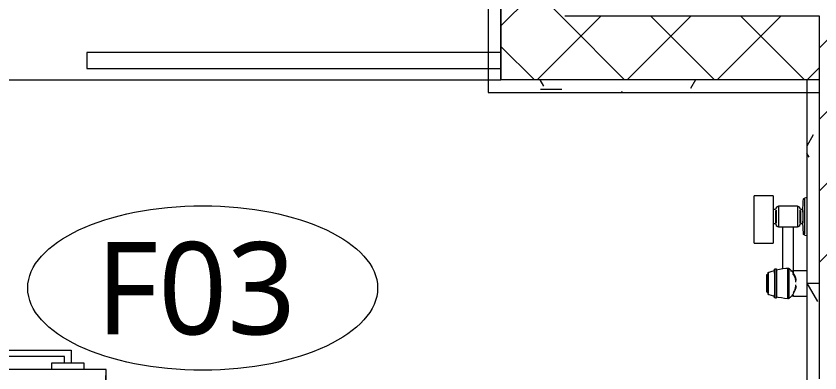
# Model space of a CAD drawing. Header units: millimetres. Extents: x -12746 to 995452, y -409013 to 338495.
# Drawn here: x 2225 to 3487, y -953 to -393 of the extents above; entities that cross this region are included whole.
import ezdxf

# ---------------------------------------------------------------- set-up
doc = ezdxf.new("R2010")
doc.units = ezdxf.units.MM
for name, color, linetype, lineweight in [('A-AREA-IDEN', 2, 'Continuous', 9), ('A-DETL-GENF', 92, 'Continuous', 9), ('A-DOOR', 31, 'Continuous', 9), ('A-GLAZ-CURT', 52, 'Continuous', 9), ('A-WALL', 113, 'Continuous', 9), ('A-WALL-PATT', 111, 'Continuous', 18), ('P-SANR-FIXT', 6, 'Continuous', 9)]:
    doc.layers.add(name, color=color, linetype=linetype, lineweight=lineweight)
doc.styles.add('Lucida Sans Unicode_2', font='l_10646.ttf', dxfattribs={"height": 145})
pattern_1 = [(45, (0, 0), (-70.7107, 70.7107), []), (135, (0, 0), (-70.7107, -70.7107), [])]
pattern_2 = [(0, (0, 0), (406.4, 101.6), [33.528, -271.272, 33.528, -271.272, -1625.6]), (0, (0, 0), (406.4, 101.6), [-609.6, 33.528, -576.072, 33.528, -271.272, -711.2]), (0, (0, 0), (406.4, 101.6), [-1524, 33.528, -169.672, 33.528, -474.472]), (120, (152.4, 50.8), (-291.1882, 301.1527), [33.528, -271.272, 33.528, -271.272, -1625.6]), (120, (152.4, 50.8), (-291.1882, 301.1527), [-609.6, 33.528, -576.072, 33.528, -271.272, -711.2]), (120, (152.4, 50.8), (-291.1882, 301.1527), [-1524, 33.528, -169.672, 33.528, -474.472]), (240, (203.2, 254), (-115.2118, -402.7527), [33.528, -271.272, 33.528, -271.272, -1625.6]), (240, (203.2, 254), (-115.2118, -402.7527), [-609.6, 33.528, -576.072, 33.528, -271.272, -711.2]), (240, (203.2, 254), (-115.2118, -402.7527), [-1524, 33.528, -169.672, 33.528, -474.472])]

# ---------------------------------------------------------------- blocks, each defined once
blk = doc.blocks.new('Single_Flush_Door_-_Modern_12229 - TD4-882574-1st Floor FFL')
at = {"layer": 'A-DOOR'}
for p, q in [((-320, 780), (-365, 780)), ((-365, 780), (-365, 50)), ((-320, 50), (-320, 780)), ((-375, 745), (-365, 745)), ((-375, 695), (-375, 745)), ((-310, 745), (-320, 745)), ((-310, 695), (-310, 745)), ((-395, 725), (-375, 725)), ((-395, 595), (-395, 725)), ((-290, 725), (-310, 725)), ((-290, 595), (-290, 725)), ((-385, 715), (-385, 595)), ((-375, 715), (-385, 715)), ((-310, 715), (-300, 715)), ((-300, 715), (-300, 595)), ((-365, 695), (-375, 695)), ((-320, 695), (-310, 695)), ((-385, 595), (-395, 595)), ((-300, 595), (-290, 595)), ((-365, 50), (-320, 50))]:
    blk.add_line(p, q, dxfattribs=at)
at = {"layer": 'A-DOOR', "lineweight": 18}
for p, q in [((-400, 50), (-365, 50)), ((-365, 50), (-365, 30)), ((365, 50), (400, 50)), ((365, 30), (365, 50)), ((-365, 30), (-355, 30)), ((-355, 30), (-355, -50)), ((355, -50), (355, 30)), ((355, 30), (365, 30)), ((-355, -50), (-400, -50)), ((400, -50), (355, -50))]:
    blk.add_line(p, q, dxfattribs=at)
at = {"layer": 'A-DOOR'}
blk.add_arc((-365, 50), 730, 360, 90, dxfattribs=at)
blk = doc.blocks.new('HANDSPRAY SHATTAF - Shattaf-831107-1st Floor FFL')
at = {"layer": 'P-SANR-FIXT'}
for p, q in [((3413.5, -675), (3383.8, -675)), ((3383.8, -685.5), (3383.8, -675)), ((3413.5, -675), (3413.5, -685.5)), ((3466.1, -678.1), (3462.9, -678.9)), ((3462.9, -707.8), (3462.9, -680.3)), ((3383.8, -743.8), (3383.8, -685.5)), ((3413.5, -685.5), (3413.5, -743.8)), ((3436.6, -691.6), (3421.6, -691.6)), ((3421.6, -691.6), (3421.6, -707.8)), ((3451.6, -691.6), (3436.6, -691.6)), ((3451.6, -691.6), (3451.6, -707.8)), ((3417.1, -696.8), (3413.5, -696.8)), ((3418.1, -694.3), (3417.1, -696.8)), ((3417.1, -698.3), (3417.1, -707.8)), ((3418.1, -697.6), (3418.1, -707.8)), ((3418.1, -698.3), (3418.1, -707.8)), ((3456.1, -696.8), (3455.1, -694.3)), ((3455.1, -697.6), (3455.1, -707.8)), ((3455.1, -698.3), (3455.1, -707.8)), ((3459.8, -696.8), (3456.1, -696.8)), ((3456.1, -698.3), (3456.1, -707.8)), ((3459.8, -698.3), (3459.8, -707.8)), ((3413.5, -718.8), (3417.1, -718.8)), ((3417.1, -707.8), (3417.1, -717.4)), ((3417.1, -718.8), (3418.1, -721.4)), ((3418.1, -707.8), (3418.1, -718.1)), ((3418.1, -707.8), (3418.1, -717.4)), ((3421.6, -707.8), (3421.6, -724.1)), ((3451.6, -707.8), (3451.6, -724.1)), ((3455.1, -707.8), (3455.1, -717.4)), ((3455.1, -707.8), (3455.1, -718.1)), ((3455.1, -721.4), (3456.1, -718.8)), ((3456.1, -707.8), (3456.1, -717.4)), ((3456.1, -718.8), (3459.8, -718.8)), ((3459.8, -707.8), (3459.8, -717.4)), ((3462.9, -735.3), (3462.9, -707.8)), ((3421.6, -724.1), (3436.6, -724.1)), ((3436.6, -724.1), (3451.6, -724.1)), ((3383.8, -749.6), (3383.8, -743.8)), ((3413.5, -743.8), (3413.5, -749.6)), ((3462.9, -736.8), (3466.1, -737.5)), ((3383.8, -749.6), (3413.5, -749.6)), ((3416.2, -790.1), (3417.6, -789.8)), ((3418.6, -792.5), (3418.6, -812.8)), ((3436.4, -812.8), (3436.4, -789.9)), ((3438.5, -793), (3436.6, -792.8)), ((3438.5, -812.8), (3438.5, -790.6)), ((3466.1, -792.8), (3445.3, -792.8)), ((3445.3, -796), (3445.3, -792.8)), ((3403.6, -803.6), (3403.6, -802)), ((3403.6, -802), (3403.6, -803.6)), ((3403.6, -805), (3403.6, -803.3)), ((3403.6, -803.3), (3403.6, -805)), ((3403.6, -805), (3403.6, -803.4)), ((3403.6, -803.4), (3403.6, -805)), ((3403.6, -808.5), (3403.6, -806.9)), ((3403.6, -806.9), (3403.6, -808.5)), ((3403.6, -808.7), (3403.6, -807)), ((3403.6, -807), (3403.6, -808.7)), ((3403.6, -808.9), (3403.6, -807.2)), ((3403.6, -807.2), (3403.6, -808.9)), ((3404.9, -798.8), (3404.1, -798.8)), ((3415.6, -798.3), (3415.6, -812.8)), ((3436.4, -796), (3436.4, -798.7)), ((3445.3, -797.1), (3445.3, -796.1)), ((3403.6, -810), (3403.6, -808.4)), ((3403.6, -808.4), (3403.6, -810)), ((3403.6, -810.2), (3403.6, -808.6)), ((3403.6, -808.6), (3403.6, -810.2)), ((3403.6, -812.8), (3403.6, -812)), ((3403.6, -812), (3403.6, -812.8)), ((3403.6, -812.8), (3403.6, -812)), ((3403.6, -812), (3403.6, -812.8)), ((3403.6, -812.8), (3403.6, -812)), ((3403.6, -812), (3403.6, -812.8)), ((3403.6, -812.8), (3403.6, -812)), ((3403.6, -812), (3403.6, -812.8)), ((3403.6, -812.8), (3403.6, -812)), ((3403.6, -812), (3403.6, -812.8)), ((3403.6, -812.8), (3403.6, -813.7)), ((3403.6, -813.7), (3403.6, -812.8)), ((3403.6, -812.8), (3403.6, -813.7)), ((3403.6, -813.7), (3403.6, -812.8)), ((3403.6, -812.8), (3403.6, -813.7)), ((3403.6, -813.7), (3403.6, -812.8)), ((3403.6, -812.8), (3403.6, -813.7)), ((3403.6, -813.7), (3403.6, -812.8)), ((3403.6, -812.8), (3403.6, -813.7)), ((3403.6, -813.7), (3403.6, -812.8)), ((3403.6, -817.1), (3403.6, -815.4)), ((3403.6, -815.4), (3403.6, -817.1)), ((3403.6, -817.3), (3403.6, -815.6)), ((3403.6, -815.6), (3403.6, -817.3)), ((3403.6, -818.5), (3403.6, -816.8)), ((3403.6, -816.8), (3403.6, -818.5)), ((3403.6, -818.7), (3403.6, -817)), ((3403.6, -817), (3403.6, -818.7)), ((3403.6, -818.8), (3403.6, -817.1)), ((3403.6, -817.1), (3403.6, -818.8)), ((3415.6, -812.8), (3415.6, -831.8)), ((3418.6, -812.8), (3418.6, -833.1)), ((3436.4, -835.7), (3436.4, -812.8)), ((3438.5, -835.1), (3438.5, -812.8)), ((3449.3, -812.8), (3449.3, -812.8)), ((3449.3, -812.8), (3449.3, -812.8)), ((3403.6, -822.3), (3403.6, -820.6)), ((3403.6, -820.6), (3403.6, -822.3)), ((3403.6, -822.3), (3403.6, -820.7)), ((3403.6, -820.7), (3403.6, -822.3)), ((3403.6, -823.7), (3403.6, -822)), ((3403.6, -822), (3403.6, -823.7)), ((3404.1, -826.8), (3404.9, -826.8)), ((3436.4, -827), (3436.4, -830.9)), ((3436.6, -832.8), (3438.5, -832.6)), ((3445.3, -832.8), (3445.3, -830.7)), ((3445.3, -832.8), (3466.1, -832.8)), ((3445.5, -827), (3447, -823.9)), ((3417.6, -835.9), (3416.2, -835.6))]:
    blk.add_line(p, q, dxfattribs=at)
at = {"layer": 'P-SANR-FIXT', "flags": 128}
for points in [[(3459.8, -700.8), (3460.7, -682.9), (3460.9, -680.8)], [(3460.9, -680.8), (3460.9, -680.7), (3460.9, -680.6), (3460.9, -680.5), (3460.9, -680.5), (3460.9, -680.4), (3461, -680.3), (3461, -680.2), (3461, -680.2), (3461, -680.1), (3461.1, -680), (3461.1, -679.9), (3461.2, -679.9), (3461.2, -679.8), (3461.3, -679.7), (3461.3, -679.7), (3461.4, -679.6), (3461.4, -679.6), (3461.5, -679.5), (3461.5, -679.4), (3461.6, -679.4), (3461.6, -679.3), (3461.7, -679.3), (3461.8, -679.2), (3461.8, -679.2), (3461.9, -679.2), (3462, -679.1), (3462.1, -679.1), (3462.1, -679.1), (3462.2, -679), (3462.3, -679), (3462.4, -679), (3462.4, -679), (3462.5, -679), (3462.6, -678.9), (3462.7, -678.9), (3462.8, -678.9), (3462.8, -678.9), (3462.9, -678.9)], [(3418.1, -693.3), (3418.5, -693.1), (3418.8, -692.9), (3419.1, -692.7), (3419.5, -692.5), (3419.8, -692.3), (3420.2, -692.1), (3420.6, -692), (3420.9, -691.8), (3421.3, -691.7), (3421.6, -691.6)], [(3451.6, -691.6), (3452, -691.7), (3452.4, -691.8), (3452.8, -692), (3453.2, -692.1), (3453.5, -692.3), (3453.9, -692.5), (3454.2, -692.7), (3454.5, -692.9), (3454.9, -693.1), (3455.1, -693.3)], [(3460.9, -734.9), (3459.9, -716.9), (3459.8, -714.8)], [(3421.6, -724.1), (3421.3, -724), (3420.9, -723.9), (3420.5, -723.7), (3420.1, -723.5), (3419.8, -723.4), (3419.4, -723.2), (3419.1, -723), (3418.7, -722.8), (3418.4, -722.5), (3418.1, -722.3)], [(3428.6, -789.3), (3428.6, -787.5), (3428.6, -785.6), (3428.6, -783.8), (3428.6, -781.8), (3428.6, -779.9), (3428.6, -777.9), (3428.6, -775.9), (3428.6, -773.8), (3428.6, -771.8), (3428.6, -769.7), (3428.6, -767.6), (3428.6, -765.5), (3428.6, -763.4), (3428.6, -761.3), (3428.6, -759.2), (3428.6, -757.1), (3428.6, -755), (3428.6, -752.9), (3428.6, -750.8), (3428.6, -748.7), (3428.6, -746.6), (3428.6, -744.6), (3428.6, -742.6), (3428.6, -740.6), (3428.6, -738.7), (3428.6, -736.8), (3428.6, -734.9), (3428.6, -733.1), (3428.6, -731.3), (3428.6, -729.6), (3428.6, -727.9), (3428.6, -726.3), (3428.6, -724.7)], [(3444.6, -723.9), (3444.6, -725.4), (3444.6, -727), (3444.6, -728.7), (3444.6, -730.4), (3444.6, -732.1), (3444.6, -733.9), (3444.6, -735.8), (3444.6, -737.7), (3444.6, -739.6), (3444.6, -741.6), (3444.6, -743.5), (3444.6, -745.6), (3444.6, -747.6), (3444.6, -749.6), (3444.6, -751.7), (3444.6, -753.8), (3444.6, -755.9), (3444.6, -758), (3444.6, -760.1), (3444.6, -762.3), (3444.6, -764.4), (3444.6, -766.5), (3444.6, -768.6), (3444.6, -770.7), (3444.6, -772.7), (3444.6, -774.8), (3444.6, -776.8), (3444.6, -778.8), (3444.6, -780.8), (3444.6, -782.7), (3444.6, -784.6), (3444.6, -786.5), (3444.6, -788.3), (3444.6, -790.1), (3444.6, -791.8), (3444.6, -793.1)], [(3455.1, -722.3), (3454.8, -722.6), (3454.5, -722.8), (3454.2, -723), (3453.8, -723.2), (3453.5, -723.4), (3453.1, -723.6), (3452.7, -723.7), (3452.4, -723.9), (3452, -724), (3451.6, -724.1)], [(3462.9, -736.8), (3462.8, -736.8), (3462.7, -736.8), (3462.6, -736.7), (3462.5, -736.7), (3462.5, -736.7), (3462.4, -736.7), (3462.3, -736.7), (3462.2, -736.7), (3462.2, -736.6), (3462.1, -736.6), (3462, -736.6), (3461.9, -736.5), (3461.9, -736.5), (3461.8, -736.5), (3461.7, -736.4), (3461.7, -736.4), (3461.6, -736.3), (3461.5, -736.3), (3461.5, -736.2), (3461.4, -736.2), (3461.4, -736.1), (3461.3, -736), (3461.3, -736), (3461.2, -735.9), (3461.2, -735.8), (3461.1, -735.8), (3461.1, -735.7), (3461.1, -735.6), (3461, -735.6), (3461, -735.5), (3461, -735.4), (3460.9, -735.3), (3460.9, -735.3), (3460.9, -735.2), (3460.9, -735.1), (3460.9, -735), (3460.9, -734.9), (3460.9, -734.9)], [(3405.6, -796.8), (3405.6, -796.7), (3405.6, -796.6), (3405.6, -796.5), (3405.6, -796.4), (3405.6, -796.4), (3405.6, -796.3), (3405.6, -796.2), (3405.7, -796.1), (3405.7, -796.1), (3405.7, -796), (3405.7, -795.9), (3405.8, -795.8), (3405.8, -795.8), (3405.9, -795.7), (3405.9, -795.6), (3406, -795.6), (3406, -795.5), (3406.1, -795.4), (3406.1, -795.4), (3406.2, -795.3), (3406.2, -795.3), (3406.3, -795.2), (3406.3, -795.2), (3406.4, -795.1), (3406.5, -795.1), (3406.5, -795), (3406.6, -795), (3406.7, -795), (3406.8, -794.9), (3406.8, -794.9), (3406.9, -794.9), (3406.9, -794.9)], [(3406.9, -794.9), (3411.7, -793.4), (3415.6, -792.3)], [(3415.6, -790.9), (3415.6, -790.9), (3415.6, -790.8), (3415.6, -790.8), (3415.6, -790.8), (3415.6, -790.7), (3415.6, -790.7), (3415.6, -790.7), (3415.6, -790.6), (3415.6, -790.6), (3415.6, -790.6), (3415.6, -790.5), (3415.6, -790.5), (3415.7, -790.5), (3415.7, -790.5), (3415.7, -790.4), (3415.7, -790.4), (3415.7, -790.4), (3415.8, -790.4), (3415.8, -790.3), (3415.8, -790.3), (3415.8, -790.3), (3415.8, -790.3), (3415.9, -790.3), (3415.9, -790.2), (3415.9, -790.2), (3416, -790.2), (3416, -790.2), (3416, -790.2), (3416, -790.2), (3416.1, -790.1), (3416.1, -790.1), (3416.1, -790.1), (3416.2, -790.1), (3416.2, -790.1)], [(3415.6, -796.5), (3415.6, -795.9), (3415.6, -795.4), (3415.6, -794.9), (3415.6, -794.4), (3415.6, -793.9), (3415.6, -793.5), (3415.6, -793.1), (3415.6, -792.7), (3415.6, -792.4), (3415.6, -792.1), (3415.6, -791.8), (3415.6, -791.6), (3415.6, -791.4), (3415.6, -791.2), (3415.6, -791.1), (3415.6, -791), (3415.6, -790.9), (3415.6, -790.9)], [(3415.6, -790.9), (3415.6, -790.9), (3415.6, -791), (3415.6, -791), (3415.6, -791.2), (3415.6, -791.3), (3415.6, -791.5), (3415.6, -791.7), (3415.6, -792), (3415.6, -792.3), (3415.6, -792.6), (3415.6, -793), (3415.6, -793.4), (3415.6, -793.8), (3415.6, -794.2), (3415.6, -794.7), (3415.6, -795.2), (3415.6, -795.8), (3415.6, -796.3), (3415.6, -796.9), (3415.6, -797.5), (3415.6, -798.2), (3415.6, -798.9), (3415.6, -799.5), (3415.6, -800.2), (3415.6, -801), (3415.6, -801.7), (3415.6, -802.5), (3415.6, -803.3), (3415.6, -804.1), (3415.6, -804.9), (3415.6, -805.7), (3415.6, -806.5), (3415.6, -807.4), (3415.6, -808.2), (3415.6, -809.1), (3415.6, -810), (3415.6, -810.8), (3415.6, -811.7), (3415.6, -812.6), (3415.6, -812.8)], [(3417.6, -789.8), (3417.6, -789.8), (3417.6, -789.8), (3417.7, -789.8), (3417.7, -789.8), (3417.7, -789.8), (3417.8, -789.8), (3417.8, -789.8), (3417.8, -789.8), (3417.9, -789.8), (3417.9, -789.8), (3417.9, -789.8), (3418, -789.8), (3418, -789.8), (3418, -789.8), (3418, -789.8), (3418.1, -789.8), (3418.1, -789.8), (3418.1, -789.8), (3418.2, -789.9), (3418.2, -789.9), (3418.2, -789.9), (3418.2, -789.9), (3418.3, -789.9), (3418.3, -790), (3418.3, -790), (3418.3, -790), (3418.4, -790), (3418.4, -790), (3418.4, -790.1), (3418.4, -790.1), (3418.4, -790.1), (3418.5, -790.2), (3418.5, -790.2), (3418.5, -790.2), (3418.5, -790.2), (3418.5, -790.3), (3418.5, -790.3), (3418.5, -790.3), (3418.5, -790.4), (3418.5, -790.4), (3418.5, -790.4), (3418.6, -790.5), (3418.6, -790.5), (3418.6, -790.5), (3418.6, -790.6)], [(3418.6, -791.5), (3423.5, -790.5), (3428.4, -789.6), (3433.4, -789), (3436.4, -788.7)], [(3418.6, -812.8), (3418.6, -811.9), (3418.6, -811.1), (3418.6, -810.2), (3418.6, -809.3), (3418.6, -808.4), (3418.6, -807.5), (3418.6, -806.7), (3418.6, -805.8), (3418.6, -805), (3418.6, -804.2), (3418.6, -803.3), (3418.6, -802.5), (3418.6, -801.8), (3418.6, -801), (3418.6, -800.3), (3418.6, -799.5), (3418.6, -798.8), (3418.6, -798.1), (3418.6, -797.5), (3418.6, -796.8), (3418.6, -796.2), (3418.6, -795.7), (3418.6, -795.1), (3418.6, -794.6), (3418.6, -794.1), (3418.6, -793.6), (3418.6, -793.2), (3418.6, -792.8), (3418.6, -792.4), (3418.6, -792.1), (3418.6, -791.8), (3418.6, -791.5), (3418.6, -791.2), (3418.6, -791), (3418.6, -790.9), (3418.6, -790.7), (3418.6, -790.6), (3418.6, -790.6), (3418.6, -790.6)], [(3418.6, -790.6), (3418.6, -790.6), (3418.6, -790.6), (3418.6, -790.7), (3418.6, -790.8), (3418.6, -791), (3418.6, -791.2), (3418.6, -791.4), (3418.6, -791.7), (3418.6, -792), (3418.6, -792.3)], [(3436.4, -788.7), (3436.5, -788.7), (3436.7, -788.7), (3436.8, -788.7), (3436.9, -788.7), (3437, -788.7), (3437.1, -788.8), (3437.2, -788.8), (3437.3, -788.8), (3437.4, -788.8), (3437.5, -788.9), (3437.6, -788.9), (3437.7, -788.9), (3437.8, -789), (3437.9, -789), (3438, -789.1), (3438.1, -789.1), (3438.2, -789.2), (3438.2, -789.3), (3438.3, -789.3), (3438.4, -789.4), (3438.5, -789.5)], [(3436.6, -792.8), (3436.5, -792.8), (3436.4, -792.8)], [(3438.5, -789.5), (3439.4, -790.2), (3440.3, -791.1), (3441.2, -791.9), (3442, -792.8), (3442.8, -793.8), (3443.6, -794.7), (3444.3, -795.7), (3445, -796.7), (3445.6, -797.8), (3446.2, -798.9), (3446.8, -799.9), (3447.3, -801.1), (3447.8, -802.2), (3448.2, -803.3), (3448.5, -804.5), (3448.9, -805.7), (3449.2, -806.9), (3449.3, -807.8)], [(3441.2, -793.3), (3442, -793.1), (3442.8, -793), (3443.6, -792.9), (3444.4, -792.9), (3445.2, -792.8), (3445.3, -792.8)], [(3403.6, -799.3), (3403.6, -799.3), (3403.6, -799.3), (3403.6, -799.3), (3403.6, -799.3), (3403.6, -799.2), (3403.6, -799.2), (3403.6, -799.2), (3403.6, -799.2), (3403.6, -799.2), (3403.6, -799.1), (3403.6, -799.1), (3403.6, -799.1), (3403.6, -799.1), (3403.6, -799.1), (3403.6, -799.1), (3403.7, -799), (3403.7, -799), (3403.7, -799), (3403.7, -799), (3403.7, -799), (3403.7, -799), (3403.7, -798.9), (3403.8, -798.9), (3403.8, -798.9), (3403.8, -798.9), (3403.8, -798.9), (3403.8, -798.9), (3403.8, -798.9), (3403.9, -798.9), (3403.9, -798.9), (3403.9, -798.9), (3403.9, -798.9), (3403.9, -798.8), (3404, -798.8), (3404, -798.8), (3404, -798.8), (3404, -798.8), (3404, -798.8), (3404.1, -798.8), (3404.1, -798.8)], [(3403.6, -812.8), (3403.6, -812.3), (3403.6, -811.8), (3403.6, -811.2), (3403.6, -810.7), (3403.6, -810.2), (3403.6, -809.6), (3403.6, -809.1), (3403.6, -808.6), (3403.6, -808.1), (3403.6, -807.6), (3403.6, -807.1), (3403.6, -806.6), (3403.6, -806.1), (3403.6, -805.7), (3403.6, -805.2), (3403.6, -804.8), (3403.6, -804.3), (3403.6, -803.9), (3403.6, -803.5), (3403.6, -803.1), (3403.6, -802.8), (3403.6, -802.4), (3403.6, -802.1), (3403.6, -801.8), (3403.6, -801.5), (3403.6, -801.2), (3403.6, -800.9), (3403.6, -800.7), (3403.6, -800.5), (3403.6, -800.3), (3403.6, -800.1), (3403.6, -799.9), (3403.6, -799.8), (3403.6, -799.6), (3403.6, -799.5), (3403.6, -799.4), (3403.6, -799.4), (3403.6, -799.4), (3403.6, -799.3)], [(3403.6, -799.3), (3403.6, -799.3), (3403.6, -799.4), (3403.6, -799.4), (3403.6, -799.5), (3403.6, -799.6), (3403.6, -799.7), (3403.6, -799.9), (3403.6, -800), (3403.6, -800.2), (3403.6, -800.4), (3403.6, -800.6), (3403.6, -800.9), (3403.6, -801.1), (3403.6, -801.4), (3403.6, -801.7), (3403.6, -802), (3403.6, -802.3), (3403.6, -802.7), (3403.6, -803), (3403.6, -803.4), (3403.6, -803.8), (3403.6, -804.2), (3403.6, -804.7), (3403.6, -805.1), (3403.6, -805.5), (3403.6, -806), (3403.6, -806.5), (3403.6, -807), (3403.6, -807.4), (3403.6, -807.9), (3403.6, -808.4), (3403.6, -809), (3403.6, -809.5), (3403.6, -810), (3403.6, -810.5), (3403.6, -811.1), (3403.6, -811.6), (3403.6, -812.1), (3403.6, -812.7), (3403.6, -812.8)], [(3404.9, -798.8), (3404.9, -798.8), (3404.9, -798.8), (3404.9, -798.8), (3405, -798.8), (3405, -798.8), (3405, -798.8), (3405.1, -798.8), (3405.1, -798.8), (3405.1, -798.8), (3405.1, -798.8), (3405.2, -798.8), (3405.2, -798.8), (3405.2, -798.7), (3405.2, -798.7), (3405.3, -798.7), (3405.3, -798.7), (3405.3, -798.7), (3405.3, -798.7), (3405.3, -798.6), (3405.4, -798.6), (3405.4, -798.6), (3405.4, -798.6), (3405.4, -798.6), (3405.4, -798.5), (3405.4, -798.5), (3405.5, -798.5), (3405.5, -798.5), (3405.5, -798.4), (3405.5, -798.4), (3405.5, -798.4), (3405.5, -798.4), (3405.5, -798.3), (3405.5, -798.3), (3405.5, -798.3), (3405.5, -798.3), (3405.6, -798.2), (3405.6, -798.2), (3405.6, -798.2), (3405.6, -798.1), (3405.6, -798.1)], [(3405.6, -812.8), (3405.6, -812.2), (3405.6, -811.5), (3405.6, -810.9), (3405.6, -810.3), (3405.6, -809.6), (3405.6, -809), (3405.6, -808.4), (3405.6, -807.8), (3405.6, -807.2), (3405.6, -806.6), (3405.6, -806), (3405.6, -805.4), (3405.6, -804.8), (3405.6, -804.3), (3405.6, -803.8), (3405.6, -803.2), (3405.6, -802.7), (3405.6, -802.2), (3405.6, -801.8), (3405.6, -801.3), (3405.6, -800.9), (3405.6, -800.4), (3405.6, -800), (3405.6, -799.7), (3405.6, -799.3), (3405.6, -799), (3405.6, -798.7), (3405.6, -798.4), (3405.6, -798.1), (3405.6, -797.9), (3405.6, -797.6), (3405.6, -797.4), (3405.6, -797.3), (3405.6, -797.1), (3405.6, -797), (3405.6, -796.9), (3405.6, -796.8), (3405.6, -796.8), (3405.6, -796.8)], [(3405.6, -796.8), (3405.6, -796.8), (3405.6, -796.8), (3405.6, -796.9), (3405.6, -797), (3405.6, -797.1), (3405.6, -797.2), (3405.6, -797.4), (3405.6, -797.6), (3405.6, -797.8), (3405.6, -798), (3405.6, -798.3), (3405.6, -798.6), (3405.6, -798.9), (3405.6, -799.2), (3405.6, -799.6), (3405.6, -799.9), (3405.6, -800.3), (3405.6, -800.8), (3405.6, -801.2), (3405.6, -801.6), (3405.6, -802.1), (3405.6, -802.6), (3405.6, -803.1), (3405.6, -803.6), (3405.6, -804.2), (3405.6, -804.7), (3405.6, -805.3), (3405.6, -805.8), (3405.6, -806.4), (3405.6, -807), (3405.6, -807.6), (3405.6, -808.2), (3405.6, -808.8), (3405.6, -809.5), (3405.6, -810.1), (3405.6, -810.7), (3405.6, -811.4), (3405.6, -812), (3405.6, -812.7), (3405.6, -812.8)], [(3449.1, -810.9), (3448.9, -808.9), (3448.2, -805.2), (3447, -801.7), (3445.5, -798.7), (3444.5, -797.3)], [(3403.6, -812.8), (3403.6, -813.4), (3403.6, -813.9), (3403.6, -814.4), (3403.6, -815), (3403.6, -815.5), (3403.6, -816), (3403.6, -816.6), (3403.6, -817.1), (3403.6, -817.6), (3403.6, -818.1), (3403.6, -818.6), (3403.6, -819.1), (3403.6, -819.5), (3403.6, -820), (3403.6, -820.5), (3403.6, -820.9), (3403.6, -821.3), (3403.6, -821.7), (3403.6, -822.1), (3403.6, -822.5), (3403.6, -822.9), (3403.6, -823.2), (3403.6, -823.6), (3403.6, -823.9), (3403.6, -824.2), (3403.6, -824.5), (3403.6, -824.7), (3403.6, -825), (3403.6, -825.2), (3403.6, -825.4), (3403.6, -825.6), (3403.6, -825.8), (3403.6, -825.9), (3403.6, -826), (3403.6, -826.1), (3403.6, -826.2), (3403.6, -826.3), (3403.6, -826.3), (3403.6, -826.3)], [(3403.6, -826.3), (3403.6, -826.3), (3403.6, -826.3), (3403.6, -826.2), (3403.6, -826.2), (3403.6, -826.1), (3403.6, -825.9), (3403.6, -825.8), (3403.6, -825.6), (3403.6, -825.5), (3403.6, -825.3), (3403.6, -825), (3403.6, -824.8), (3403.6, -824.5), (3403.6, -824.3), (3403.6, -824), (3403.6, -823.7), (3403.6, -823.3), (3403.6, -823), (3403.6, -822.6), (3403.6, -822.2), (3403.6, -821.8), (3403.6, -821.4), (3403.6, -821), (3403.6, -820.6), (3403.6, -820.1), (3403.6, -819.7), (3403.6, -819.2), (3403.6, -818.7), (3403.6, -818.2), (3403.6, -817.7), (3403.6, -817.2), (3403.6, -816.7), (3403.6, -816.2), (3403.6, -815.7), (3403.6, -815.1), (3403.6, -814.6), (3403.6, -814.1), (3403.6, -813.5), (3403.6, -813), (3403.6, -812.8)], [(3405.6, -812.8), (3405.6, -813.5), (3405.6, -814.1), (3405.6, -814.8), (3405.6, -815.4), (3405.6, -816), (3405.6, -816.7), (3405.6, -817.3), (3405.6, -817.9), (3405.6, -818.5), (3405.6, -819.1), (3405.6, -819.7), (3405.6, -820.3), (3405.6, -820.8), (3405.6, -821.4), (3405.6, -821.9), (3405.6, -822.4), (3405.6, -822.9), (3405.6, -823.4), (3405.6, -823.9), (3405.6, -824.4), (3405.6, -824.8), (3405.6, -825.2), (3405.6, -825.6), (3405.6, -826), (3405.6, -826.4), (3405.6, -826.7), (3405.6, -827), (3405.6, -827.3), (3405.6, -827.6), (3405.6, -827.8), (3405.6, -828), (3405.6, -828.2), (3405.6, -828.4), (3405.6, -828.5), (3405.6, -828.7), (3405.6, -828.8), (3405.6, -828.8), (3405.6, -828.9), (3405.6, -828.9)], [(3405.6, -828.9), (3405.6, -828.9), (3405.6, -828.9), (3405.6, -828.8), (3405.6, -828.7), (3405.6, -828.6), (3405.6, -828.4), (3405.6, -828.3), (3405.6, -828.1), (3405.6, -827.9), (3405.6, -827.6), (3405.6, -827.4), (3405.6, -827.1), (3405.6, -826.8), (3405.6, -826.4), (3405.6, -826.1), (3405.6, -825.7), (3405.6, -825.3), (3405.6, -824.9), (3405.6, -824.5), (3405.6, -824), (3405.6, -823.6), (3405.6, -823.1), (3405.6, -822.6), (3405.6, -822), (3405.6, -821.5), (3405.6, -821), (3405.6, -820.4), (3405.6, -819.8), (3405.6, -819.2), (3405.6, -818.7), (3405.6, -818.1), (3405.6, -817.4), (3405.6, -816.8), (3405.6, -816.2), (3405.6, -815.6), (3405.6, -814.9), (3405.6, -814.3), (3405.6, -813.6), (3405.6, -813), (3405.6, -812.8)], [(3415.6, -812.8), (3415.6, -813.7), (3415.6, -814.6), (3415.6, -815.5), (3415.6, -816.3), (3415.6, -817.2), (3415.6, -818), (3415.6, -818.9), (3415.6, -819.7), (3415.6, -820.6), (3415.6, -821.4), (3415.6, -822.2), (3415.6, -823), (3415.6, -823.7), (3415.6, -824.5), (3415.6, -825.2), (3415.6, -825.9), (3415.6, -826.6), (3415.6, -827.3), (3415.6, -828), (3415.6, -828.6), (3415.6, -829.2), (3415.6, -829.7), (3415.6, -830.3), (3415.6, -830.8), (3415.6, -831.3), (3415.6, -831.8), (3415.6, -832.2), (3415.6, -832.6), (3415.6, -833), (3415.6, -833.3), (3415.6, -833.6), (3415.6, -833.9), (3415.6, -834.1), (3415.6, -834.3), (3415.6, -834.5), (3415.6, -834.6), (3415.6, -834.7), (3415.6, -834.8), (3415.6, -834.8)], [(3418.6, -835.1), (3418.6, -835.1), (3418.6, -835), (3418.6, -835), (3418.6, -834.8), (3418.6, -834.7), (3418.6, -834.5), (3418.6, -834.2), (3418.6, -834), (3418.6, -833.7), (3418.6, -833.4), (3418.6, -833), (3418.6, -832.6), (3418.6, -832.2), (3418.6, -831.7), (3418.6, -831.2), (3418.6, -830.7), (3418.6, -830.2), (3418.6, -829.6), (3418.6, -829), (3418.6, -828.4), (3418.6, -827.7), (3418.6, -827), (3418.6, -826.3), (3418.6, -825.6), (3418.6, -824.9), (3418.6, -824.1), (3418.6, -823.3), (3418.6, -822.5), (3418.6, -821.7), (3418.6, -820.9), (3418.6, -820.1), (3418.6, -819.2), (3418.6, -818.4), (3418.6, -817.5), (3418.6, -816.6), (3418.6, -815.7), (3418.6, -814.9), (3418.6, -814), (3418.6, -813.1), (3418.6, -812.8)], [(3449.3, -817.9), (3449.1, -819.1), (3448.8, -820.3), (3448.4, -821.5), (3448.1, -822.6), (3447.6, -823.8), (3447.1, -824.9), (3446.6, -826), (3446.1, -827.1), (3445.4, -828.2), (3444.8, -829.2), (3444.1, -830.2), (3443.4, -831.2), (3442.6, -832.2), (3441.8, -833.1), (3440.9, -834), (3440.1, -834.8), (3439.2, -835.6), (3438.5, -836.2)], [(3447.4, -823.2), (3448.2, -820.5), (3448.9, -816.7), (3449.1, -814.8)], [(3404.1, -826.8), (3404, -826.8), (3404, -826.8), (3404, -826.8), (3404, -826.8), (3404, -826.8), (3403.9, -826.8), (3403.9, -826.8), (3403.9, -826.8), (3403.9, -826.8), (3403.9, -826.8), (3403.8, -826.8), (3403.8, -826.8), (3403.8, -826.8), (3403.8, -826.8), (3403.8, -826.7), (3403.8, -826.7), (3403.7, -826.7), (3403.7, -826.7), (3403.7, -826.7), (3403.7, -826.7), (3403.7, -826.7), (3403.7, -826.7), (3403.7, -826.6), (3403.6, -826.6), (3403.6, -826.6), (3403.6, -826.6), (3403.6, -826.6), (3403.6, -826.6), (3403.6, -826.5), (3403.6, -826.5), (3403.6, -826.5), (3403.6, -826.5), (3403.6, -826.5), (3403.6, -826.4), (3403.6, -826.4), (3403.6, -826.4), (3403.6, -826.4), (3403.6, -826.4), (3403.6, -826.3), (3403.6, -826.3)], [(3405.6, -827.5), (3405.6, -827.5), (3405.6, -827.5), (3405.6, -827.4), (3405.5, -827.4), (3405.5, -827.4), (3405.5, -827.4), (3405.5, -827.3), (3405.5, -827.3), (3405.5, -827.3), (3405.5, -827.3), (3405.5, -827.2), (3405.5, -827.2), (3405.5, -827.2), (3405.5, -827.2), (3405.4, -827.1), (3405.4, -827.1), (3405.4, -827.1), (3405.4, -827.1), (3405.4, -827.1), (3405.3, -827), (3405.3, -827), (3405.3, -827), (3405.3, -827), (3405.3, -827), (3405.2, -826.9), (3405.2, -826.9), (3405.2, -826.9), (3405.2, -826.9), (3405.1, -826.9), (3405.1, -826.9), (3405.1, -826.9), (3405.1, -826.9), (3405, -826.9), (3405, -826.8), (3405, -826.8), (3404.9, -826.8), (3404.9, -826.8), (3404.9, -826.8), (3404.9, -826.8), (3404.9, -826.8)], [(3406.9, -830.8), (3406.8, -830.8), (3406.8, -830.7), (3406.7, -830.7), (3406.6, -830.7), (3406.6, -830.6), (3406.5, -830.6), (3406.4, -830.6), (3406.4, -830.5), (3406.3, -830.5), (3406.2, -830.4), (3406.2, -830.3), (3406.1, -830.3), (3406.1, -830.2), (3406, -830.2), (3406, -830.1), (3405.9, -830), (3405.9, -830), (3405.8, -829.9), (3405.8, -829.8), (3405.8, -829.8), (3405.7, -829.7), (3405.7, -829.6), (3405.7, -829.5), (3405.6, -829.5), (3405.6, -829.4), (3405.6, -829.3), (3405.6, -829.2), (3405.6, -829.2), (3405.6, -829.1), (3405.6, -829), (3405.6, -828.9), (3405.6, -828.9)], [(3415.6, -833.3), (3410.7, -832), (3406.9, -830.8)], [(3415.6, -834.8), (3415.6, -834.8), (3415.6, -834.7), (3415.6, -834.6), (3415.6, -834.5), (3415.6, -834.3), (3415.6, -834.2), (3415.6, -833.9), (3415.6, -833.7), (3415.6, -833.4), (3415.6, -833), (3415.6, -832.7), (3415.6, -832.3), (3415.6, -831.9), (3415.6, -831.4), (3415.6, -830.9)], [(3436.4, -832.8), (3436.5, -832.8), (3436.6, -832.8)], [(3445.3, -832.8), (3444.5, -832.8), (3443.7, -832.8), (3442.9, -832.7), (3442.1, -832.6), (3441.4, -832.4)], [(3416.2, -835.6), (3416.1, -835.5), (3416.1, -835.5), (3416.1, -835.5), (3416, -835.5), (3416, -835.5), (3416, -835.5), (3416, -835.5), (3415.9, -835.5), (3415.9, -835.4), (3415.9, -835.4), (3415.9, -835.4), (3415.8, -835.4), (3415.8, -835.4), (3415.8, -835.3), (3415.8, -835.3), (3415.7, -835.3), (3415.7, -835.3), (3415.7, -835.2), (3415.7, -835.2), (3415.7, -835.2), (3415.7, -835.2), (3415.6, -835.1), (3415.6, -835.1), (3415.6, -835.1), (3415.6, -835), (3415.6, -835), (3415.6, -835), (3415.6, -834.9), (3415.6, -834.9), (3415.6, -834.9), (3415.6, -834.9), (3415.6, -834.8), (3415.6, -834.8), (3415.6, -834.8)], [(3418.6, -835.1), (3418.6, -835.1), (3418.6, -835.2), (3418.6, -835.2), (3418.5, -835.2), (3418.5, -835.3), (3418.5, -835.3), (3418.5, -835.3), (3418.5, -835.4), (3418.5, -835.4), (3418.5, -835.4), (3418.5, -835.5), (3418.5, -835.5), (3418.5, -835.5), (3418.4, -835.5), (3418.4, -835.6), (3418.4, -835.6), (3418.4, -835.6), (3418.4, -835.6), (3418.3, -835.7), (3418.3, -835.7), (3418.3, -835.7), (3418.3, -835.7), (3418.2, -835.8), (3418.2, -835.8), (3418.2, -835.8), (3418.2, -835.8), (3418.1, -835.8), (3418.1, -835.8), (3418.1, -835.8), (3418, -835.9), (3418, -835.9), (3418, -835.9), (3418, -835.9), (3417.9, -835.9), (3417.9, -835.9), (3417.9, -835.9), (3417.8, -835.9), (3417.8, -835.9), (3417.8, -835.9), (3417.7, -835.9), (3417.7, -835.9), (3417.7, -835.9), (3417.6, -835.9), (3417.6, -835.9), (3417.6, -835.9)], [(3418.6, -833.6), (3418.6, -833.9), (3418.6, -834.2), (3418.6, -834.4), (3418.6, -834.6), (3418.6, -834.8), (3418.6, -834.9), (3418.6, -835), (3418.6, -835.1), (3418.6, -835.1)], [(3436.4, -836.9), (3431.4, -836.4), (3426.5, -835.7), (3421.5, -834.8), (3418.6, -834.2)], [(3438.5, -836.2), (3438.4, -836.3), (3438.3, -836.3), (3438.2, -836.4), (3438.1, -836.5), (3438, -836.5), (3438, -836.6), (3437.9, -836.6), (3437.8, -836.7), (3437.7, -836.7), (3437.6, -836.8), (3437.5, -836.8), (3437.4, -836.8), (3437.3, -836.9), (3437.2, -836.9), (3437.1, -836.9), (3437, -836.9), (3436.8, -836.9), (3436.7, -836.9), (3436.6, -837), (3436.5, -836.9), (3436.4, -836.9)]]:
    blk.add_lwpolyline(points, dxfattribs=at)
blk = doc.blocks.new('System Panel - Glazed-1561415-1st Floor FFL')
at = {"layer": 'A-GLAZ-CURT', "lineweight": 18}
for p, q in [((325, 49.5), (-325, 49.5)), ((-325, 49.5), (-325, 24.5)), ((325, 24.5), (325, 49.5)), ((-325, 24.5), (325, 24.5))]:
    blk.add_line(p, q, dxfattribs=at)
blk = doc.blocks.new('DETAIL-SHOWER - DETAIL-SHOWER-1548709-1st Floor FFL')
at = {"layer": 'A-DETL-GENF'}
for p, q in [((-900, 1330), (-900, 0)), ((-900, 0), (0, 0))]:
    blk.add_line(p, q, dxfattribs=at)
blk = doc.blocks.new('ROOM-TAG-FINISHES1 - ROOM-TAG-FINISHES-403001-1st Floor FFL')
at = {"layer": 'A-AREA-IDEN'}
blk.add_ellipse((5.187, 0.849), major_axis=(-2.746, 0), ratio=0.469831, dxfattribs=at)

msp = doc.modelspace()

# ---------------------------------------------------------------- hatches: boundary and pattern name
at = {"layer": 'A-WALL-PATT', "lineweight": 9}
h = msp.add_hatch(dxfattribs=at)
h.set_pattern_fill('FP_1', color=256, style=0, pattern_type=2)
h.set_pattern_definition([(45, (0, 0), (-112.2532, 112.2532), []), (45, (112.25, 0), (-112.2532, 112.2532), [79.375, -39.687])])
h.paths.add_polyline_path([(3693.3, -6227.8), (3736.1, -6227.8), (3736.1, -2962.8), (3486.1, -2962.8), (3486.1, -6227.8)])
h.paths.add_polyline_path([(3523.2, -962.8), (3736.1, -962.8), (3736.1, 1322.2), (3486.1, 1322.2), (3486.1, -962.8)])
h.paths.add_polyline_path([(3598.2, 1922.2), (3736.1, 1922.2), (3736.1, 4222.2), (3486.1, 4222.2), (3486.1, 1922.2)])
h = msp.add_hatch(dxfattribs=at)
h.set_pattern_fill('FP_4', color=256, style=0, pattern_type=2)
h.set_pattern_definition(pattern_2)
h.paths.add_polyline_path([(2986.1, -492.8), (2986.1, 407.2), (2966.1, 407.2), (2966.1, -492.8)])
h = msp.add_hatch(dxfattribs=at)
h.set_pattern_fill('FP_3', color=256, style=0, pattern_type=2)
h.set_pattern_definition(pattern_1)
h.paths.add_polyline_path([(3086.1, -492.8), (3086.1, 407.2), (2986.1, 407.2), (2986.1, -492.8)])
h = msp.add_hatch(dxfattribs=at)
h.set_pattern_fill('FP_3', color=256, style=0, pattern_type=2)
h.set_pattern_definition(pattern_1)
h.paths.add_polyline_path([(3086.1, -492.8), (3486.1, -492.8), (3486.1, -392.8), (3086.1, -392.8)])
h = msp.add_hatch(dxfattribs=at)
h.set_pattern_fill('FP_4', color=256, style=0, pattern_type=2)
h.set_pattern_definition(pattern_2)
h.paths.add_polyline_path([(3486.1, -512.8), (3486.1, -492.8), (2966.1, -492.8), (2966.1, -512.8), (3442.9, -512.8)])
h = msp.add_hatch(dxfattribs=at)
h.set_pattern_fill('FP_4', color=256, style=0, pattern_type=2)
h.set_pattern_definition(pattern_2)
h.paths.add_polyline_path([(3466.1, -2162.8), (3486.1, -2162.8), (3486.1, -1562.8), (3466.1, -1562.8), (3466.1, -2142.8)])
h.paths.add_polyline_path([(3466.1, -972.8), (3486.1, -972.8), (3486.1, -492.8), (3466.1, -492.8), (3466.1, -879.6)])

# ---------------------------------------------------------------- linework, layer by layer
at = {"layer": 'A-WALL', "lineweight": 18}
for p, q in [((2986.1, 407.2), (2986.1, -492.8)), ((2966.1, 387.2), (2966.1, -512.8)), ((3486.1, -392.8), (3086.1, -392.8)), ((3486.1, -492.8), (2986.1, -492.8)), ((3466.1, -492.8), (3466.1, -972.8)), ((2966.1, -512.8), (3486.1, -512.8))]:
    msp.add_line(p, q, dxfattribs=at)
at = {"layer": 'A-WALL'}
msp.add_line((3486.1, -962.8), (3486.1, -392.8), dxfattribs=at)

# ---------------------------------------------------------------- block references
at = {"layer": 'A-AREA-IDEN', "xscale": 99.99999999999993, "yscale": 99.99999999999993, "zscale": 99.99999999999993}
msp.add_blockref('ROOM-TAG-FINISHES1 - ROOM-TAG-FINISHES-403001-1st Floor FFL', (1999.1, -904.9), dxfattribs=at)
at = {"layer": 'A-DETL-GENF', "rotation": 89.9999999999999}
msp.add_blockref('DETAIL-SHOWER - DETAIL-SHOWER-1548709-1st Floor FFL', (2986.1, 407.2), dxfattribs=at)
at = {"layer": 'A-DOOR', "rotation": 269.9999999999999}
msp.add_blockref('Single_Flush_Door_-_Modern_12229 - TD4-882574-1st Floor FFL', (1586.1, -1312.8), dxfattribs=at)
at = {"layer": 'A-GLAZ-CURT', "rotation": 180}
msp.add_blockref('System Panel - Glazed-1561415-1st Floor FFL', (2661.1, -425.8), dxfattribs=at)
at = {"layer": 'P-SANR-FIXT'}
msp.add_blockref('HANDSPRAY SHATTAF - Shattaf-831107-1st Floor FFL', (0, 0), dxfattribs=at)

# ---------------------------------------------------------------- texts
at = {"layer": 'A-AREA-IDEN', "insert": (2350.1, -747.9), "char_height": 145, "width": 416.877, "attachment_point": 1, "style": 'Lucida Sans Unicode_2'}
msp.add_mtext('F03', dxfattribs=at)

doc.saveas('drawing.dxf')
